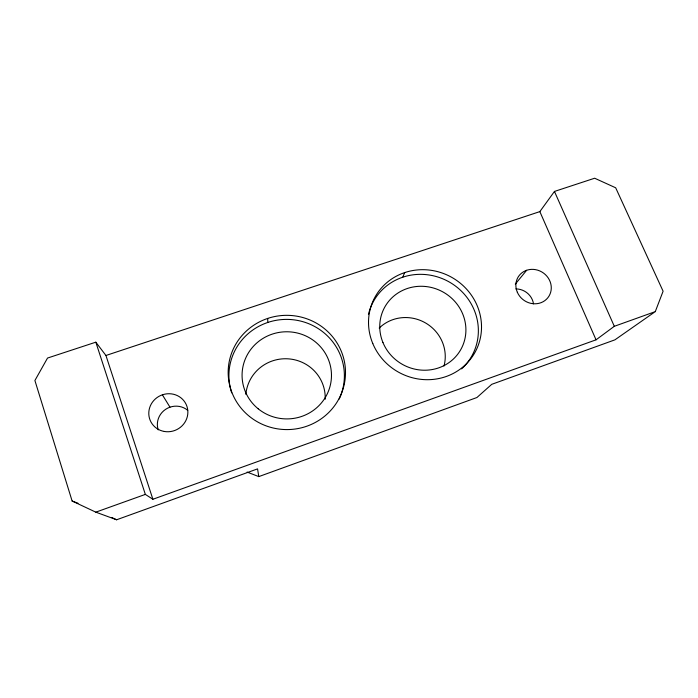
<?xml version="1.0" encoding="UTF-8"?>
<svg xmlns="http://www.w3.org/2000/svg" width="698" height="698" viewBox="0 0 698 698"><rect width="100%" height="100%" fill="white"/><g stroke="black" fill="none" stroke-linecap="round" stroke-linejoin="round"><path stroke-width="1.05" d="M655.282 311.622L663.1 291.223L615.68 187.788L594.652 178.226L554.456 191.435L539.851 211.607L105.939 355.483L95.827 342.177L47.534 358.048L34.9 380.506L72.121 501.024L95.809 512.158L116.618 519.774L257.562 468.882L258.784 476.603L476.926 397.52L491.732 384.328L614.912 339.847L655.282 311.622L614.31 326.306L596.048 339.821L152.888 499.262L145.341 494.402L95.827 342.177M402.737 277.202L404.7 272.586M515.307 284.112L526.641 270.283M95.809 512.158L145.341 494.402M72.121 501.024L78.01 503.249M247.101 472.066L258.784 476.603M111.855 517.532L116.618 519.774M162.372 394.815L169.972 407.178M554.456 191.435L614.31 326.306M539.851 211.607L596.048 339.821M105.939 355.483L152.888 499.262M267.692 318.428L267.796 322.45M379.206 328.077A38.826 37.317 29.5 0 1 425.701 323.052A38.826 37.317 29.5 0 1 443.998 366.031M245.862 394.361A39.751 38.957 -1.4 0 1 287.995 358.824A39.751 38.957 -1.4 0 1 325.181 399.247M368.439 314.501A56.241 53.606 28.7 0 1 449.878 282.341A56.241 53.606 28.7 0 1 461.579 368.876M231.692 392.852A57.742 56.276 1.6 0 1 289.993 319.492A57.742 56.276 1.6 0 1 339.193 399.073M158.219 429.881A18.34 17.642 -26.1 0 1 165.644 409.316A18.34 17.642 -26.1 0 1 187.71 410.328M515.874 288.928A16.97 15.801 35 0 1 533.508 303.883M517.34 292.27A18.131 16.761 34.6 0 0 547.808 297.802A18.131 16.761 34.6 0 0 535.584 269.655A18.131 16.761 34.6 0 0 517.34 292.27M372.802 343.582A57.123 54.365 28.6 0 0 469.824 359.994A57.123 54.365 28.6 0 0 432.437 270.51A57.123 54.365 28.6 0 0 372.802 343.582M164.318 431.469A19.684 18.881 -24.5 0 0 186.898 406.245A19.684 18.881 -24.5 0 0 153.769 400.504A19.684 18.881 -24.5 0 0 164.318 431.469M249.526 416.479A58.667 57.123 1.9 0 0 344.699 381.981A58.667 57.123 1.9 0 0 266.287 318.916A58.667 57.123 1.9 0 0 249.526 416.479M382.949 342.544A43.546 41.496 28.7 0 0 456.885 355.282A43.546 41.496 28.7 0 0 428.651 286.922A43.546 41.496 28.7 0 0 382.949 342.544M258.216 408.819A44.698 43.564 1.6 0 0 330.835 382.748A44.698 43.564 1.6 0 0 271.269 334.455A44.698 43.564 1.6 0 0 258.216 408.819"/></g></svg>
